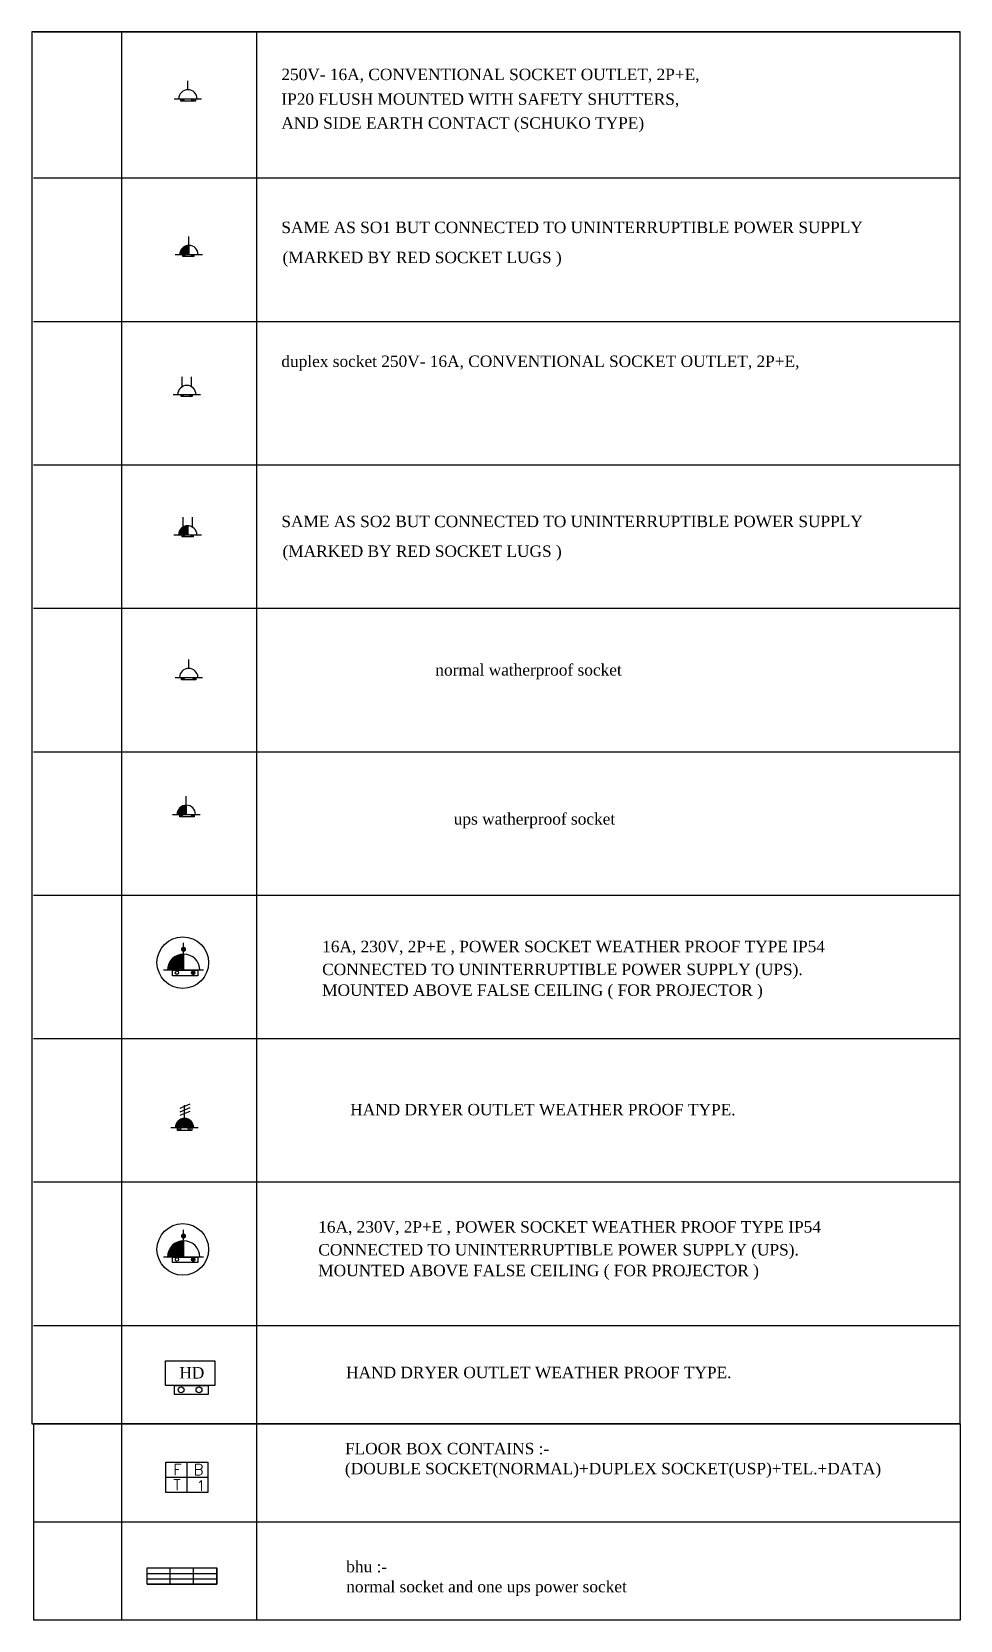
# Model space of a CAD drawing. Extents: x -1451 to 148, y -12854 to 856.
# Drawn here: x 115.09 to 126.38, y 318 to 337.31 of the extents above; entities that cross this region are included whole.
import ezdxf

# ---------------------------------------------------------------- set-up
doc = ezdxf.new("R2010")
doc.units = 0
doc.header["$LTSCALE"] = 0.15
doc.layers.get('0').update_dxf_attribs({"color": 252})
for name, color, linetype in [('0 BDH', 252, 'Continuous'), ('0 sockets', 252, 'Continuous'), ('0 UPS WIRING', 252, 'Continuous'), ('E- Power- SYM', 4, 'Continuous'), ('E- Text- Att', 3, 'Continuous'), ('E-S', 4, 'Continuous'), ('E-SOCK', 2, 'Continuous'), ('E-TEXT25', 3, 'Continuous'), ('ELGEN', 2, 'Continuous'), ('POWER DISTRIBUTION', 4, 'Continuous'), ('XREF', 8, 'Continuous')]:
    doc.layers.add(name, color=color, linetype=linetype)
doc.layers.add('0 criticalllllll', color=4, linetype='Continuous', lineweight=13)
doc.styles.add('E80', font='simplex.shx', dxfattribs={"height": 200})
doc.styles.add('T25', font='times.ttf', dxfattribs={"height": 2.5})
pattern_1 = [(0, (0, 0), (0, 6.985), [5.08, -1.905]), (90, (0, 0), (-6.985, 4e-16), [5.08, -1.905])]

# ---------------------------------------------------------------- blocks, each defined once
blk = doc.blocks.new('FB1')
at = {"layer": 'E- Power- SYM', "color": 4}
for p, q in [((341, 0, 0), (-341, 0, 0)), ((0, 246, 0), (0, -246, 0))]:
    blk.add_line(p, q, dxfattribs=at)
at = {"layer": 'E- Power- SYM', "color": 4, "elevation": 0}
blk.add_lwpolyline([(-341, 246), (341, 246), (341, -246), (-341, -246)], close=True, dxfattribs=at)
at = {"layer": 'E- Text- Att', "color": 1, "style": 'E80'}
for s, p in [('F', (-217, 38, 0)), ('B', (114, 38, 0)), ('T', (-217, -208, 0))]:
    blk.add_text(s, height=174, dxfattribs=at).set_placement(p)
at = {"layer": 'POWER DISTRIBUTION', "style": 'E80'}
blk.add_text('1', height=171, dxfattribs=at).set_placement((158, -221, 0))
blk = doc.blocks.new('POWER SOCKET')
at = {"linetype": 'ByBlock'}
h = blk.add_hatch(dxfattribs=at)
h.set_pattern_fill('ANGLE', color=2)
h.set_pattern_definition(pattern_1)
h.paths.add_polyline_path([(127, -39, 1), (183, -39, 1)])
at = {"layer": 'E- Power- SYM'}
blk.add_hatch(color=256, dxfattribs=at).paths.add_polyline_path([(0, 262, 0.414214), (-262, 0), (-3, 0)])
at = {"layer": 'XREF'}
h = blk.add_hatch(color=1, dxfattribs=at)
edge = h.paths.add_edge_path()
edge.add_arc((-1, 340), 42.3, 0, 360)
at = {"color": 6, "linetype": 'ByBlock'}
blk.add_lwpolyline([(-183, 0), (229, 0), (229, -88), (-183, -88)], close=True, dxfattribs=at)
for centre in [(-109, -39), (155, -39)]:
    blk.add_circle(centre, 27.9, dxfattribs=at)
at = {"layer": 'E- Power- SYM'}
for p, q in [((0, 262, 0), (0, 442, 0)), ((321, 0, 0), (-327, 0, 0))]:
    blk.add_line(p, q, dxfattribs=at)
at = {"layer": 'E- Power- SYM', "elevation": 0}
blk.add_lwpolyline([(0, 262), (-3, 0)], dxfattribs=at)
at = {"layer": 'E- Power- SYM'}
blk.add_circle((-14, 124, 0), 418, dxfattribs=at)
blk.add_arc((0, 0, 0), 262, 0, 180, dxfattribs=at)
blk = doc.blocks.new('HAND DRYER')
at = {"linetype": 'ByBlock'}
h = blk.add_hatch(dxfattribs=at)
h.set_pattern_fill('ANGLE', color=2)
h.set_pattern_definition(pattern_1)
h.paths.add_polyline_path([(0.098, -0.069, 1), (0.192, -0.069, 1)])
at = {"color": 6, "linetype": 'ByBlock'}
blk.add_lwpolyline([(-0.253, 0), (0.295, 0), (0.295, -0.144), (-0.253, -0.144)], close=True, dxfattribs=at)
for centre in [(-0.145, -0.069), (0.145, -0.069)]:
    blk.add_circle(centre, 0.047, dxfattribs=at)
at = {"layer": 'E-SOCK'}
blk.add_lwpolyline([(0.4, 0.4), (0.4, 0), (-0.4, 0), (-0.4, 0.4)], close=True, dxfattribs=at)
at = {"layer": 'E-TEXT25', "style": 'T25'}
blk.add_text('HD', height=0.1856, dxfattribs=at).set_placement((-0.174, 0.115))
blk = doc.blocks.new('BHU')
at = {"layer": '0 UPS WIRING', "linetype": 'ByBlock'}
h = blk.add_hatch(dxfattribs=at)
h.set_pattern_fill('ANGLE', color=2)
h.set_pattern_definition([(0, (-191.761, -360.1), (0, 6.985), [5.08, -1.905]), (90, (-191.761, -360.1), (-6.985, 4e-16), [5.08, -1.905])])
h.paths.add_polyline_path([(-0.424, 0), (-0.424, -0.066), (-0.141, -0.066), (-0.141, 0)])
h.paths.add_polyline_path([(0.141, 0), (0.141, -0.066), (0.424, -0.066), (0.424, 0)])
h.paths.add_polyline_path([(-0.141, -0.131), (-0.141, -0.197), (0.141, -0.197), (0.141, -0.131)])
at = {"layer": '0 UPS WIRING', "color": 2, "linetype": 'ByBlock'}
for p, q in [((-0.424, -0.197), (-0.424, 0)), ((-0.141, -0.197), (-0.141, 0)), ((0.141, -0.197), (0.141, 0)), ((0.424, -0.197), (0.424, 0)), ((-0.424, 0), (0.424, 0)), ((-0.424, -0.066), (0.424, -0.066)), ((-0.424, -0.131), (0.424, -0.131)), ((-0.424, -0.197), (0.424, -0.197))]:
    blk.add_line(p, q, dxfattribs=at)
blk.add_lwpolyline([(-0.424, 0), (0.424, 0), (0.424, -0.197), (-0.424, -0.197)], close=True, dxfattribs=at)
blk = doc.blocks.new('*U295')
at = {"linetype": 'ByBlock'}
h = blk.add_hatch(dxfattribs=at)
h.set_pattern_fill('ANGLE', color=2)
h.set_pattern_definition([(0, (-301.6926, 2.516), (0, 6.985), [5.08, -1.905]), (90, (-301.6926, 2.516), (-6.985, 4e-16), [5.08, -1.905])])
h.paths.add_polyline_path([(87, -25, 1), (127, -25, 1)])
at = {"color": 6, "linetype": 'ByBlock'}
blk.add_lwpolyline([(-154, 0), (164, 0), (164, -52), (-154, -52)], close=True, dxfattribs=at)
for centre in [(-107, -25), (107, -25)]:
    blk.add_circle(centre, 20.1, dxfattribs=at)
at = {"layer": 'E-SOCK'}
for p, q in [((0, 200), (0, 395)), ((-300, 0), (300, 0))]:
    blk.add_line(p, q, dxfattribs=at)
blk.add_arc((0, 0), 200, 0, 180, dxfattribs=at)
blk = doc.blocks.new('*U274')
at = {"linetype": 'ByBlock'}
h = blk.add_hatch(dxfattribs=at)
h.set_pattern_fill('ANGLE', color=2)
h.set_pattern_definition([(0, (-124.712, -37.268), (0, 6.985), [5.08, -1.905]), (90, (-124.712, -37.268), (-6.985, 4e-16), [5.08, -1.905])])
h.paths.add_polyline_path([(0.064, -0.013, 1), (0.045, -0.013, 1)])
at = {"layer": '0 BDH', "linetype": 'ByBlock'}
h = blk.add_hatch(dxfattribs=at)
h.set_pattern_fill('ANGLE', color=2)
h.set_pattern_definition([(0, (-147.097, -396.922), (0, 6.985), [5.08, -1.905]), (90, (-147.097, -396.922), (-6.985, 4e-16), [5.08, -1.905])])
h.paths.add_polyline_path([(0.045, -0.013, 1), (0.064, -0.013, 1)])
at = {"layer": 'E-SOCK'}
h = blk.add_hatch(color=256, dxfattribs=at)
h.dxf.hatch_style = 1
h.paths.add_polyline_path([(0, 0), (0, 0.149, 0.414214), (-0.149, 0)])
at = {"layer": '0 BDH', "color": 6, "linetype": 'ByBlock'}
blk.add_lwpolyline([(-0.098, 0), (0.08, 0), (0.08, -0.03), (-0.098, -0.03)], close=True, dxfattribs=at)
for centre in [(-0.073, -0.013), (0.055, -0.013)]:
    blk.add_circle(centre, 0.00918, dxfattribs=at)
at = {"layer": 'E-SOCK'}
for p, q in [((0, 0.149), (0, 0.293)), ((-0.223, 0), (0.223, 0))]:
    blk.add_line(p, q, dxfattribs=at)
blk.add_lwpolyline([(0, 0.149), (0, 0)], dxfattribs=at)
blk.add_arc((0, 0), 0.149, 0, 180, dxfattribs=at)
blk = doc.blocks.new('s')
at = {"layer": '0 BDH', "linetype": 'ByBlock'}
h = blk.add_hatch(dxfattribs=at)
h.set_pattern_fill('ANGLE', color=2)
h.set_pattern_definition([(0, (-147.759, -393.318), (0, 6.985), [5.08, -1.905]), (90, (-147.759, -393.318), (-6.985, 4e-16), [5.08, -1.905])])
h.paths.add_polyline_path([(0.073, 0.002, 1), (0.054, 0.002, 1)])
at = {"layer": '0 BDH', "color": 6, "linetype": 'ByBlock'}
blk.add_lwpolyline([(-0.089, 0.015), (0.089, 0.015), (0.089, -0.015), (-0.089, -0.015)], close=True, dxfattribs=at)
for centre in [(-0.064, 0.002), (0.064, 0.002)]:
    blk.add_circle(centre, 0.00918, dxfattribs=at)
blk = doc.blocks.new('*U279')
at = {"layer": 'E-SOCK'}
for p, q in [((-0.077, -0.021), (-0.077, 0.142)), ((0.077, -0.021), (0.077, 0.142)), ((-0.223, -0.149), (0.223, -0.149))]:
    blk.add_line(p, q, dxfattribs=at)
blk.add_arc((0, -0.149), 0.149, 0, 180, dxfattribs=at)
at = {"layer": '0 BDH', "color": 6, "linetype": 'ByBlock'}
blk.add_blockref('s', (-0.005, -0.163), dxfattribs=at)
blk = doc.blocks.new('*U283')
at = {"layer": 'E-SOCK'}
h = blk.add_hatch(color=256, dxfattribs=at)
h.dxf.hatch_style = 1
h.paths.add_polyline_path([(0, 0.074, 0.414214), (-0.149, -0.074), (0, -0.074)])
for p, q in [((-0.077, 0.053), (-0.077, 0.217)), ((0.077, 0.053), (0.077, 0.217)), ((-0.223, -0.074), (0.223, -0.074))]:
    blk.add_line(p, q, dxfattribs=at)
blk.add_lwpolyline([(0, 0.074), (0, -0.074)], dxfattribs=at)
blk.add_arc((0, -0.074), 0.149, 0, 180, dxfattribs=at)
at = {"layer": '0 BDH', "color": 6, "linetype": 'ByBlock'}
blk.add_blockref('s', (-0.001, -0.089), dxfattribs=at)
blk = doc.blocks.new('INDUSTRIAL SOCKET 3PH')
at = {"linetype": 'ByBlock'}
h = blk.add_hatch(dxfattribs=at)
h.set_pattern_fill('ANGLE', color=2)
h.set_pattern_definition(pattern_1)
h.paths.add_polyline_path([(0.119, -0.039, 1), (0.185, -0.039, 1)])
at = {"layer": 'E-SOCK'}
h = blk.add_hatch(color=256, dxfattribs=at)
h.dxf.hatch_style = 1
h.paths.add_polyline_path([(-0.297, 0), (0.297, 0, 1)])
at = {"color": 6, "linetype": 'ByBlock'}
blk.add_lwpolyline([(-0.227, 0), (0.238, 0), (0.238, -0.092), (-0.227, -0.092)], close=True, dxfattribs=at)
for centre in [(-0.152, -0.039), (0.152, -0.039)]:
    blk.add_circle(centre, 0.033, dxfattribs=at)
at = {"layer": 'E-SOCK'}
for p, q in [((0.168, 0.757), (-0.148, 0.619)), ((0.168, 0.64), (-0.148, 0.502)), ((0.168, 0.526), (-0.148, 0.388)), ((0, 0.297), (0, 0.732)), ((-0.446, 0), (0.446, 0))]:
    blk.add_line(p, q, dxfattribs=at)
blk.add_arc((0, 0), 0.297, 0, 180, dxfattribs=at)
blk = doc.blocks.new('UPS SOCKET WATERPROOF')
at = {"layer": 'E-SOCK'}
h = blk.add_hatch(color=6, dxfattribs=at)
h.dxf.hatch_style = 1
h.paths.add_polyline_path([(-0.111, 0), (0, 0), (0, 0.111, 0.414214)])
at = {"layer": 'E-SOCK', "color": 6}
for p, q in [((0, 0.111), (0, 0.22)), ((-0.167, 0), (0.167, 0))]:
    blk.add_line(p, q, dxfattribs=at)
blk.add_lwpolyline([(0, 0.111), (0, 0)], dxfattribs=at)
blk.add_arc((0, 0), 0.111, 0, 180, dxfattribs=at)
at = {"layer": '0 BDH', "color": 6, "linetype": 'ByBlock'}
blk.add_blockref('s', (0.009, -0.015), dxfattribs=at)
blk = doc.blocks.new('WATHERPROOF SOCKER S.PH')
at = {"layer": 'E-SOCK', "color": 6}
for p, q in [((0, 0.111), (0, 0.22)), ((-0.167, 0), (0.167, 0))]:
    blk.add_line(p, q, dxfattribs=at)
blk.add_arc((0, 0), 0.111, 0, 180, dxfattribs=at)
at = {"layer": '0 BDH', "color": 6, "linetype": 'ByBlock'}
blk.add_blockref('s', (-0.001, -0.014), dxfattribs=at)

msp = doc.modelspace()

# ---------------------------------------------------------------- linework, layer by layer
at = {"layer": '0 BDH', "color": 6, "linetype": 'ByBlock'}
msp.add_lwpolyline([(126.381, 337.308), (115.095, 337.308), (115.095, 320.391), (126.381, 320.391)], close=True, dxfattribs=at)
for points in [[(116.185, 337.308), (116.185, 320.391)], [(117.828, 337.308), (117.828, 318.005)], [(126.381, 335.527), (115.115, 335.527)], [(126.381, 333.784), (115.115, 333.784)], [(126.381, 332.041), (115.115, 332.041)], [(126.381, 330.298), (115.115, 330.298)], [(126.381, 328.555), (115.115, 328.555)], [(126.381, 326.812), (115.115, 326.812)], [(126.381, 325.07), (115.115, 325.07)], [(126.381, 323.327), (115.115, 323.327)], [(126.381, 321.584), (115.115, 321.584)], [(126.381, 320.391), (115.115, 320.391)], [(126.381, 320.391), (115.115, 320.391)], [(115.115, 320.391), (115.115, 318.005)], [(116.185, 320.391), (116.185, 318.005)], [(126.381, 320.391), (126.381, 318.005)], [(126.381, 319.198), (115.115, 319.198)], [(126.381, 318.005), (115.115, 318.005)]]:
    msp.add_lwpolyline(points, dxfattribs=at)
at = {"layer": 'E-S', "color": 7}
msp.add_line((115.115, 337.308), (126.381, 337.308), dxfattribs=at)

# ---------------------------------------------------------------- block references
at = {"layer": '0 BDH', "color": 2, "linetype": 'ByBlock'}
msp.add_blockref('BHU', (116.92, 318.64), dxfattribs=at)
at = {"layer": '0 criticalllllll', "xscale": 0.75, "yscale": 0.75, "zscale": 0.75}
msp.add_blockref('*U283', (116.991, 331.248), dxfattribs=at)
at = {"layer": '0 sockets', "color": 3}
for name, p in [('WATHERPROOF SOCKER S.PH', (117.003, 329.461)), ('UPS SOCKET WATERPROOF', (116.973, 327.797))]:
    msp.add_blockref(name, p, dxfattribs=at)
at = {"layer": 'E-SOCK'}
for name, p, xscale, yscale, zscale in [('*U295', (116.993, 336.492), 0.0005568750000000003, 0.0005568750000000003, 0.0005568750000000003), ('*U274', (117.005, 334.6), 0.75, 0.75, 0.75), ('*U279', (116.98, 333.01), 0.75, 0.75, 0.75), ('INDUSTRIAL SOCKET 3PH', (116.952, 323.991), 0.375, 0.375, 0.375), ('HAND DRYER', (117.019, 320.856), 0.75, 0.75, 0.75)]:
    msp.add_blockref(name, p, dxfattribs=dict(at, xscale=xscale, yscale=yscale, zscale=zscale))
at = {"layer": 'ELGEN', "xscale": 0.00075, "yscale": 0.00075, "zscale": 0.00075}
for name, p in [('POWER SOCKET', (116.941, 325.903)), ('POWER SOCKET', (116.941, 322.418)), ('FB1', (116.979, 319.741))]:
    msp.add_blockref(name, p, dxfattribs=at)

# ---------------------------------------------------------------- texts
at = {"layer": 'E-TEXT25', "style": 'T25'}
for s, height, p in [('250V- 16A, CONVENTIONAL SOCKET OUTLET, 2P+E, ', 0.13922, (118.129, 336.72)), ('IP20 FLUSH MOUNTED WITH SAFETY SHUTTERS,', 0.13922, (118.129, 336.42)), ('AND SIDE EARTH CONTACT (SCHUKO TYPE)', 0.13922, (118.129, 336.13)), ('SAME AS SO1 BUT CONNECTED TO UNINTERRUPTIBLE POWER SUPPLY ', 0.13922, (118.129, 334.861)), ('(MARKED BY RED SOCKET LUGS ) ', 0.13922, (118.143, 334.496)), ('duplex socket 250V- 16A, CONVENTIONAL SOCKET OUTLET, 2P+E, ', 0.13922, (118.129, 333.234)), ('SAME AS SO2 BUT CONNECTED TO UNINTERRUPTIBLE POWER SUPPLY ', 0.13922, (118.129, 331.288)), ('(MARKED BY RED SOCKET LUGS ) ', 0.13922, (118.143, 330.926)), ('normal watherproof socket', 0.13922, (120.001, 329.484)), ('ups watherproof socket', 0.13922, (120.225, 327.673)), ('16A, 230V, 2P+E , POWER SOCKET WEATHER PROOF TYPE IP54', 0.13922, (118.625, 326.122)), ('CONNECTED TO UNINTERRUPTIBLE POWER SUPPLY (UPS).', 0.13922, (118.625, 325.844)), ('MOUNTED ABOVE FALSE CEILING ( FOR PROJECTOR ) ', 0.13922, (118.625, 325.592)), ('HAND DRYER OUTLET WEATHER PROOF TYPE.', 0.13922, (118.966, 324.14)), ('16A, 230V, 2P+E , POWER SOCKET WEATHER PROOF TYPE IP54', 0.13922, (118.577, 322.715)), ('CONNECTED TO UNINTERRUPTIBLE POWER SUPPLY (UPS).', 0.13922, (118.578, 322.437)), ('MOUNTED ABOVE FALSE CEILING ( FOR PROJECTOR ) ', 0.13922, (118.578, 322.185)), ('HAND DRYER OUTLET WEATHER PROOF TYPE.', 0.13922, (118.916, 320.946)), ('FLOOR BOX CONTAINS :- ', 0.13922, (118.902, 320.021)), ('(DOUBLE SOCKET(NORMAL)+DUPLEX SOCKET(USP)+TEL.+DATA) ', 0.13922, (118.902, 319.778)), ('bhu :- ', 0.1392, (118.918, 318.587)), ('normal socket and one ups power socket', 0.13922, (118.918, 318.344))]:
    msp.add_text(s, height=height, dxfattribs=at).set_placement(p)

doc.saveas('drawing.dxf')
